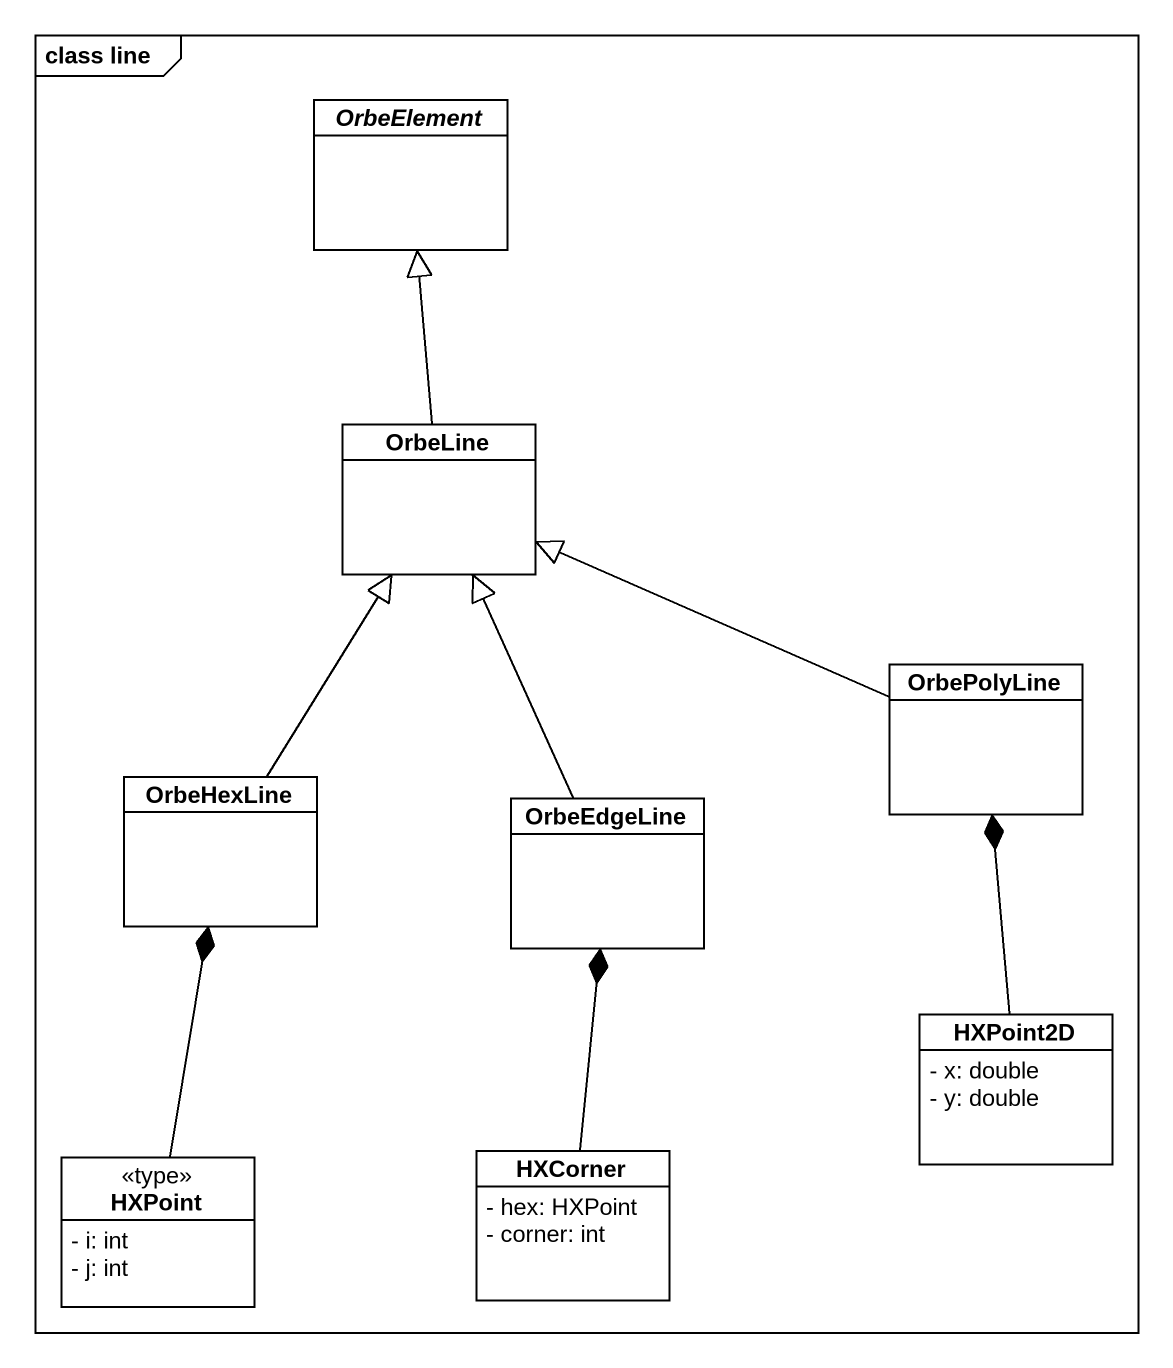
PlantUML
@startuml
mainframe class line
hide circle
hide empty members
skinparam classAttributeIconSize 0
abstract class OrbeElement
class OrbeLine
class OrbePolyLine
class OrbeHexLine
class OrbeEdgeLine
class HXPoint2D {
  - x: double
  - y: double
}
class HXPoint <<type>> {
  - i: int
  - j: int
}
class HXCorner {
  - hex: HXPoint
  - corner: int
}
OrbeLine -up-|> OrbeElement
OrbePolyLine -left-|> OrbeLine
OrbeHexLine -up-|> OrbeLine
OrbeEdgeLine -up-|> OrbeLine
HXPoint2D -up-* OrbePolyLine
HXPoint -up-* OrbeHexLine
HXCorner -up-* OrbeEdgeLine
@enduml
